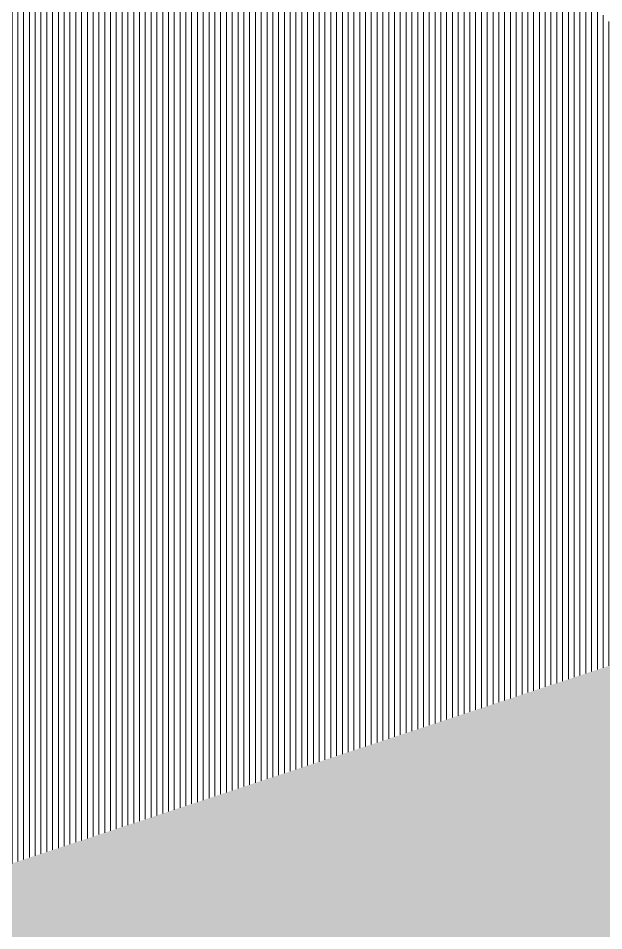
# Model space of a CAD drawing. Header units: metres. Extents: x 679599 to 680028, y 2748524 to 2748840.
# Drawn here: x 679944.91 to 679957.51, y 2748782.19 to 2748801.85 of the extents above; entities that cross this region are included whole.
import ezdxf

# ---------------------------------------------------------------- set-up
doc = ezdxf.new("R2010")
doc.units = ezdxf.units.M
doc.header["$LTSCALE"] = 5
doc.layers.add('03-TR-Pavement_02_Sealed Gravel', color=7, linetype='Continuous', lineweight=5, true_color=0x38321e)
doc.layers.add('03-TR-Pavement_07_Precast Concrete Blocks 20X10', color=7, linetype='Continuous', lineweight=5, true_color=0x999999)
doc.layers.add('03-TR-Pavement_12_Acrylic Paint (Double Layer)', color=7, linetype='Continuous', true_color=0xeddfde)

msp = doc.modelspace()

# ---------------------------------------------------------------- hatches: boundary and pattern name
at = {"layer": '03-TR-Pavement_02_Sealed Gravel', "linetype": 'Continuous'}
h = msp.add_hatch(dxfattribs=at)
h.set_pattern_fill('ANSI31', color=256, scale=0.0393, angle=45)
h.set_pattern_definition([(90, (652974.11672, 2717198.73223), (-0.1247775, 0), [])])
h.paths.add_polyline_path([(679942.353, 2748782.84), (679957.858, 2748787.975), (679962.616, 2748773.612), (679947.111, 2748768.477)], flags=16)
h.paths.add_polyline_path([(679947.422, 2748813.15), (679917.58, 2748798.949), (679953.093, 2748759.365), (679980.42, 2748776.369)])
at = {"layer": '03-TR-Pavement_07_Precast Concrete Blocks 20X10'}
h = msp.add_hatch(dxfattribs=at)
h.set_pattern_fill('ANSI31', color=256, scale=0.0315, angle=25.5)
h.set_pattern_definition([(70.5, (0, 0), (-0.094275932128, 0.033384858509), [])])
edge = h.paths.add_edge_path()
edge.add_line((679846.747, 2748785.254), (679848.542, 2748781.477))
edge.add_line((679848.542, 2748781.477), (679851.428, 2748780.438))
edge.add_line((679851.428, 2748780.438), (679855.273, 2748782.267))
edge.add_line((679855.273, 2748782.267), (679856.277, 2748785.094))
edge.add_line((679856.277, 2748785.094), (679859.104, 2748784.09))
edge.add_line((679859.104, 2748784.09), (679862.949, 2748785.92))
edge.add_line((679862.949, 2748785.92), (679863.953, 2748788.747))
edge.add_line((679863.953, 2748788.747), (679866.78, 2748787.743))
edge.add_line((679866.78, 2748787.743), (679870.625, 2748789.573))
edge.add_line((679870.625, 2748789.573), (679871.629, 2748792.4))
edge.add_line((679871.629, 2748792.4), (679874.456, 2748791.396))
edge.add_line((679874.456, 2748791.396), (679878.294, 2748793.222))
edge.add_line((679878.294, 2748793.222), (679879.304, 2748796.052))
edge.add_line((679879.304, 2748796.052), (679882.132, 2748795.049))
edge.add_line((679882.132, 2748795.049), (679885.976, 2748796.878))
edge.add_line((679885.976, 2748796.878), (679886.946, 2748799.611))
edge.add_line((679886.946, 2748799.611), (679886.98, 2748799.704))
edge.add_line((679886.98, 2748799.704), (679889.807, 2748798.7))
edge.add_line((679889.807, 2748798.7), (679893.651, 2748800.53))
edge.add_line((679893.651, 2748800.53), (679894.655, 2748803.357))
edge.add_line((679894.655, 2748803.357), (679897.482, 2748802.353))
edge.add_line((679897.482, 2748802.353), (679901.327, 2748804.183))
edge.add_line((679901.327, 2748804.183), (679902.33, 2748807.009))
edge.add_line((679902.33, 2748807.009), (679905.158, 2748806.006))
edge.add_line((679905.158, 2748806.006), (679909.001, 2748807.835))
edge.add_line((679909.001, 2748807.835), (679909.972, 2748810.567))
edge.add_line((679909.972, 2748810.567), (679912.832, 2748809.658))
edge.add_line((679912.832, 2748809.658), (679916.677, 2748811.487))
edge.add_line((679916.677, 2748811.487), (679917.681, 2748814.314))
edge.add_line((679917.681, 2748814.314), (679920.508, 2748813.31))
edge.add_line((679920.508, 2748813.31), (679924.352, 2748815.139))
edge.add_line((679924.352, 2748815.139), (679925.356, 2748817.966))
edge.add_line((679925.356, 2748817.966), (679928.18, 2748816.961))
edge.add_line((679928.18, 2748816.961), (679932.025, 2748818.791))
edge.add_line((679932.025, 2748818.791), (679933.03, 2748821.618))
edge.add_line((679933.03, 2748821.618), (679935.857, 2748820.614))
edge.add_line((679935.857, 2748820.614), (679939.701, 2748822.444))
edge.add_line((679939.701, 2748822.444), (679940.705, 2748825.27))
edge.add_line((679940.705, 2748825.27), (679943.555, 2748824.267))
edge.add_line((679943.555, 2748824.267), (679947.475, 2748826.144))
edge.add_line((679947.475, 2748826.144), (679948.507, 2748829.047))
edge.add_line((679948.507, 2748829.047), (679946.708, 2748832.826))
edge.add_line((679946.708, 2748832.826), (679846.744, 2748785.257))
at = {"layer": '03-TR-Pavement_12_Acrylic Paint (Double Layer)', "linetype": 'Continuous'}
h = msp.add_hatch(color=256, dxfattribs=at)
h.dxf.hatch_style = 1
h.paths.add_polyline_path([(679942.353, 2748782.84), (679957.858, 2748787.975), (679962.616, 2748773.612), (679947.111, 2748768.477)])

doc.saveas('drawing.dxf')
